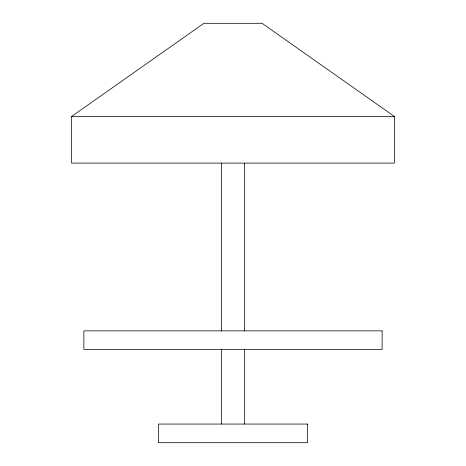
<?xml version="1.0" encoding="UTF-8"?>
<svg xmlns="http://www.w3.org/2000/svg" width="466" height="466" viewBox="0 0 466 466"><rect width="100%" height="100%" fill="white"/><g stroke="black" fill="none" stroke-linecap="round" stroke-linejoin="round"><path stroke-width="0.7" d="M71.572 116.5L203.945 23.3L262.055 23.3L394.428 116.5L394.428 163.1L71.572 163.1L71.572 116.5L394.428 116.5M244.65 163.1L244.65 331.017M244.65 349.191L244.65 424.06M221.35 163.1L221.35 331.017M221.35 349.191L221.35 424.06M382.12 330.86L83.88 330.86L83.88 349.5L382.12 349.5L382.12 330.86M307.56 424.06L158.44 424.06L158.44 442.7L307.56 442.7L307.56 424.06"/></g></svg>
